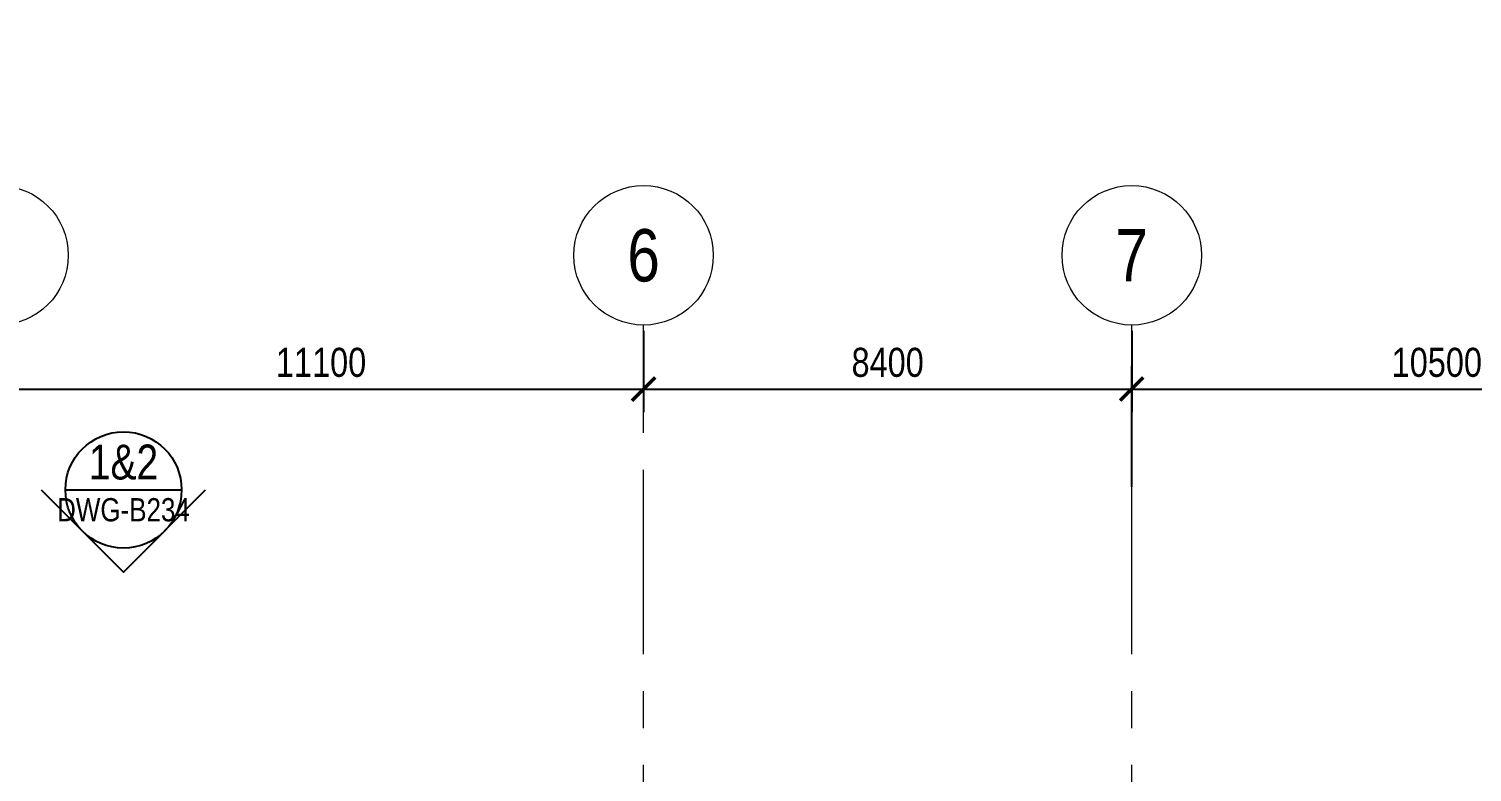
# Model space of a CAD drawing. Header units: millimetres. Extents: x 833576263 to 1668046980, y 817519639 to 1636103653.
# Drawn here: x 834025412 to 834050248, y 818117072 to 818129859 of the extents above; entities that cross this region are included whole.
import ezdxf
from ezdxf.enums import TextEntityAlignment as Align

# ---------------------------------------------------------------- set-up
doc = ezdxf.new("R2010")
doc.units = ezdxf.units.MM
doc.header["$LTSCALE"] = 100
doc.header["$MEASUREMENT"] = 0
doc.linetypes.add('R_P_Grid$0$CENTER', pattern=[50.8, 31.75, -6.35, 6.35, -6.35])
doc.layers.get('Defpoints').update_dxf_attribs({"color": 170})
doc.layers.add('R_LINE_SEC$0$M-REFE', color=3, linetype='Continuous')
doc.layers.add('X-REF', color=7, linetype='Continuous')
for name, color, linetype, lineweight in [('R_P_Grid$0$RDA0251', 1, 'R_P_Grid$0$CENTER', 18), ('R_P_Grid$0$RDA0311', 1, 'Continuous', 25), ('R_P_Grid$0$RDA0311-LG', 7, 'Continuous', 25), ('R_P_Grid$0$RDA9101', 2, 'R_P_Grid$0$CENTER', 35)]:
    doc.layers.add(name, color=color, linetype=linetype, lineweight=lineweight)
doc.styles.add('R_LINE_SEC$0$ROMANS', font='arial.ttf', dxfattribs={"width": 0.8})
doc.styles.add('R_P_Grid$0$ARIAL', font='arial.ttf', dxfattribs={"width": 0.8})
doc.styles.add('R_P_Grid$0$R_GRID', font='arial.ttf', dxfattribs={"width": 0.8})
doc.dimstyles.new('R_P_Grid$0$GRID', dxfattribs={"dimscale": 200, "dimtxt": 2.5, "dimasz": 2, "dimexe": 2, "dimexo": 0.5, "dimgap": 1, "dimtad": 1, "dimdec": 0, "dimzin": 12, "dimdsep": 46, "dimtxsty": 'R_P_Grid$0$ARIAL', "dimblk": 'R_P_Grid$0$_ArchTick', "dimcen": 2, "dimdle": 2, "dimclrd": 256, "dimclre": 256, "dimclrt": 4, "dimadec": 3, "dimazin": 0, "dimtfac": 1, "dimtdec": 0, "dimtix": 1, "dimtmove": 2, "dimatfit": 3, "dimfxl": 1, "dimtolj": 1, "dimarcsym": 0})

# ---------------------------------------------------------------- blocks, each defined once
blk = doc.blocks.new('R_P_Grid$0$mark-1')
at = {"linetype": 'Continuous'}
blk.add_circle((0, 0), 4, dxfattribs=at)
at = {"color": 3, "style": 'R_P_Grid$0$R_GRID', "width": 0.8}
blk.add_attdef('GRID', text='', height=3, dxfattribs=at).set_placement((0, 0), align=Align.MIDDLE_CENTER)
blk = doc.blocks.new('R_P_Grid$0$_ArchTick')
at = {"color": 0, "linetype": 'ByBlock', "const_width": 0.15}
blk.add_lwpolyline([(-0.5, -0.5), (0.5, 0.5)], dxfattribs=at)
blk = doc.blocks.new('*D79')
at = {"layer": 'Defpoints', "color": 0, "linetype": 'Continuous', "transparency": 16777216}
for p in [(834024890, 818124763), (834035990, 818124763), (834035990, 818123663)]:
    blk.add_point(p, dxfattribs=at)
at = {"layer": 'R_P_Grid$0$RDA0311', "linetype": 'Continuous', "lineweight": -2, "transparency": 16777216}
for p, q in [((834024890, 818124663), (834024890, 818123263)), ((834035990, 818124663), (834035990, 818123263)), ((834024490, 818123663), (834036390, 818123663))]:
    blk.add_line(p, q, dxfattribs=at)
at = {"layer": 'R_P_Grid$0$RDA0311', "linetype": 'Continuous', "lineweight": -2, "transparency": 16777216, "xscale": 400, "yscale": 400, "zscale": 400, "rotation": 180}
blk.add_blockref('R_P_Grid$0$_ArchTick', (834024890, 818123663), dxfattribs=at)
at = {"layer": 'R_P_Grid$0$RDA0311', "linetype": 'Continuous', "lineweight": -2, "transparency": 16777216, "xscale": 400, "yscale": 400, "zscale": 400}
blk.add_blockref('R_P_Grid$0$_ArchTick', (834035990, 818123663), dxfattribs=at)
at = {"layer": 'R_P_Grid$0$RDA0311', "color": 4, "linetype": 'Continuous', "transparency": 16777216, "insert": (834030440, 818124119), "char_height": 500, "attachment_point": 5, "style": 'R_P_Grid$0$ARIAL'}
blk.add_mtext('\\A1;11100', dxfattribs=at)
blk = doc.blocks.new('*D86')
at = {"layer": 'Defpoints', "color": 0, "linetype": 'Continuous', "transparency": 16777216}
for p in [(834035990, 818124763), (834044390, 818124763), (834044390, 818123663)]:
    blk.add_point(p, dxfattribs=at)
at = {"layer": 'R_P_Grid$0$RDA0311', "linetype": 'Continuous', "lineweight": -2, "transparency": 16777216}
for p, q in [((834035990, 818124663), (834035990, 818123263)), ((834044390, 818124663), (834044390, 818123263)), ((834035590, 818123663), (834044790, 818123663))]:
    blk.add_line(p, q, dxfattribs=at)
at = {"layer": 'R_P_Grid$0$RDA0311', "linetype": 'Continuous', "lineweight": -2, "transparency": 16777216, "xscale": 400, "yscale": 400, "zscale": 400, "rotation": 180}
blk.add_blockref('R_P_Grid$0$_ArchTick', (834035990, 818123663), dxfattribs=at)
at = {"layer": 'R_P_Grid$0$RDA0311', "linetype": 'Continuous', "lineweight": -2, "transparency": 16777216, "xscale": 400, "yscale": 400, "zscale": 400}
blk.add_blockref('R_P_Grid$0$_ArchTick', (834044390, 818123663), dxfattribs=at)
at = {"layer": 'R_P_Grid$0$RDA0311', "color": 4, "linetype": 'Continuous', "transparency": 16777216, "insert": (834040190, 818124119), "char_height": 500, "attachment_point": 5, "style": 'R_P_Grid$0$ARIAL'}
blk.add_mtext('\\A1;8400', dxfattribs=at)
blk = doc.blocks.new('*D153')
at = {"layer": 'Defpoints', "color": 0, "linetype": 'Continuous', "transparency": 16777216}
for p in [(834054890, 818123663), (834044390, 818121879), (834054890, 818121879)]:
    blk.add_point(p, dxfattribs=at)
at = {"layer": 'R_P_Grid$0$RDA0311-LG', "linetype": 'Continuous', "lineweight": -2, "transparency": 16777216}
for p, q in [((834044390, 818121979), (834044390, 818124063)), ((834054890, 818121979), (834054890, 818124063)), ((834043990, 818123663), (834055290, 818123663))]:
    blk.add_line(p, q, dxfattribs=at)
at = {"layer": 'R_P_Grid$0$RDA0311-LG', "linetype": 'Continuous', "lineweight": -2, "transparency": 16777216, "xscale": 400, "yscale": 400, "zscale": 400, "rotation": 180}
blk.add_blockref('R_P_Grid$0$_ArchTick', (834044390, 818123663), dxfattribs=at)
at = {"layer": 'R_P_Grid$0$RDA0311-LG', "linetype": 'Continuous', "lineweight": -2, "transparency": 16777216, "xscale": 400, "yscale": 400, "zscale": 400}
blk.add_blockref('R_P_Grid$0$_ArchTick', (834054890, 818123663), dxfattribs=at)
at = {"layer": 'R_P_Grid$0$RDA0311-LG', "color": 4, "linetype": 'Continuous', "transparency": 16777216, "insert": (834049640, 818124119), "char_height": 500, "attachment_point": 5, "style": 'R_P_Grid$0$ARIAL'}
blk.add_mtext('\\A1;10500', dxfattribs=at)
blk = doc.blocks.new('R_LINE_SEC')
at = {"layer": 'R_LINE_SEC$0$M-REFE'}
blk.add_line((834026040, 818121927), (834028040, 818121927), dxfattribs=at)
blk.add_lwpolyline([(834025626, 818121927), (834027040, 818120512), (834028454, 818121927)], dxfattribs=at)
blk.add_circle((834027040, 818121927), 1000, dxfattribs=at)
at = {"layer": 'R_LINE_SEC$0$M-REFE', "style": 'R_LINE_SEC$0$ROMANS', "width": 0.8}
blk.add_text('1&2', height=600, dxfattribs=at).set_placement((834027040, 818121927), align=Align.BOTTOM_CENTER)
at = {"layer": 'R_LINE_SEC$0$M-REFE', "color": 4, "style": 'R_LINE_SEC$0$ROMANS', "width": 0.8}
blk.add_text('DWG-B234', height=400, dxfattribs=at).set_placement((834027040, 818121266), align=Align.BOTTOM_CENTER)
blk = doc.blocks.new('R_P_Grid')
at = {"layer": 'R_P_Grid$0$RDA0251'}
for p, q in [((834035990, 818027660), (834035990, 818124763.4)), ((834044390, 818027660), (834044390, 818124763.4))]:
    blk.add_line(p, q, dxfattribs=at)
at = {"layer": 'R_P_Grid$0$RDA9101', "flags": 128}
blk.add_lwpolyline([(833974486.8, 818116699.7, -0.1699639), (834030052, 818200999.7), (834029850, 818232686.7), (834045337, 818251945.7), (834236230, 818252048.7), (834176136, 818164362.7), (834143758.4, 818116699.7)], format="xyb", dxfattribs=at)
at = {"layer": 'R_P_Grid$0$RDA0251', "xscale": 300, "yscale": 300, "zscale": 300}
for p, values in [((834024890, 818125963.4), {'GRID': '5'}), ((834035990, 818125963.4), {'GRID': '6'}), ((834044390, 818125963.4), {'GRID': '7'})]:
    blk.add_blockref('R_P_Grid$0$mark-1', p, dxfattribs=at).add_auto_attribs(values)
at = {"layer": 'R_P_Grid$0$RDA0311', "linetype": 'Continuous'}
for base, p1, p2, picture, middle in [((834035990, 818123663.4), (834024890, 818124763.4), (834035990, 818124763.4), '*D79', (834030440, 818124118.7)), ((834044390, 818123663.4), (834035990, 818124763.4), (834044390, 818124763.4), '*D86', (834040190, 818124118.7))]:
    dim = blk.add_linear_dim(base=base, p1=p1, p2=p2, dimstyle='R_P_Grid$0$GRID', dxfattribs=at)
    dim.commit()
    dim.dimension.update_dxf_attribs({"geometry": picture, "text_midpoint": middle})
at = {"layer": 'R_P_Grid$0$RDA0311-LG', "linetype": 'Continuous'}
dim = blk.add_linear_dim(base=(834054890, 818123663.4), p1=(834044390, 818121878.8), p2=(834054890, 818121878.8), dimstyle='R_P_Grid$0$GRID', dxfattribs=at)
dim.commit()
dim.dimension.update_dxf_attribs({"geometry": '*D153', "text_midpoint": (834049640, 818124118.7)})

msp = doc.modelspace()

# ---------------------------------------------------------------- block references
at = {"layer": 'X-REF'}
for name in ['R_P_Grid', 'R_LINE_SEC']:
    msp.add_blockref(name, (0, 0), dxfattribs=at)

doc.saveas('drawing.dxf')
